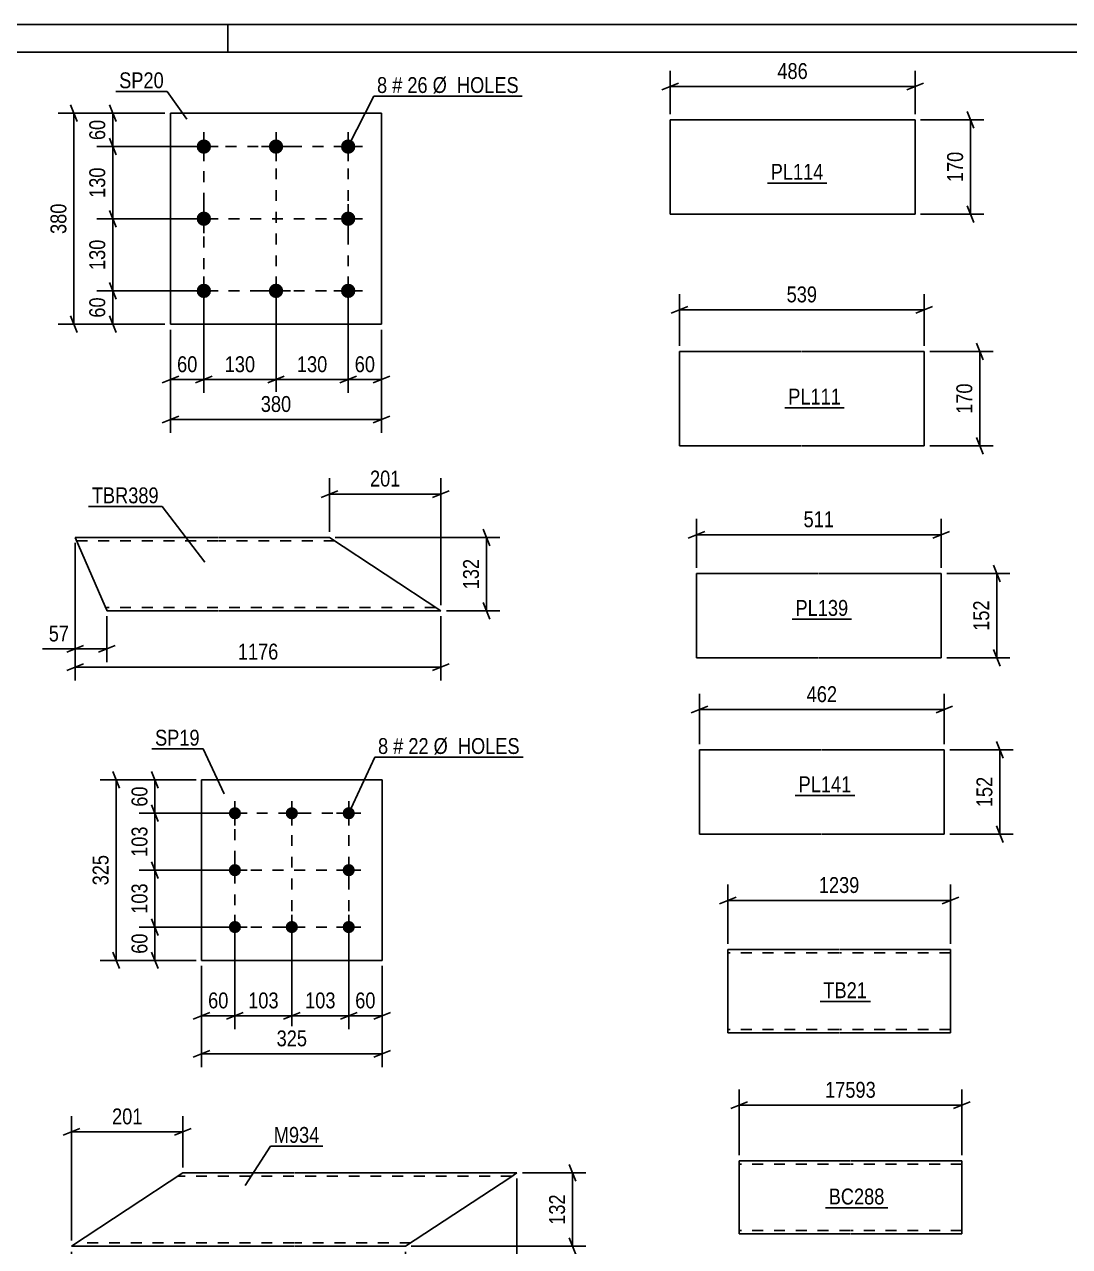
# Model space of a CAD drawing. Header units: millimetres. Extents: x 0 to 594, y 0 to 420.
# Drawn here: x 137.4 to 325.6, y 199.8 to 420 of the extents above; entities that cross this region are included whole.
import ezdxf

# ---------------------------------------------------------------- set-up
doc = ezdxf.new("R2010")
doc.units = ezdxf.units.MM
doc.linetypes.add('DXK_LINE_DOT2', pattern=[3.9198, 1.9599, -1.9599])
doc.styles.add('Arial Narrow', font='ARIALN.TTF', dxfattribs={"height": 0.2})

# ---------------------------------------------------------------- blocks, each defined once
blk = doc.blocks.new('Unknown-570386779-1132')
at = {"color": 5, "linetype": 'Continuous'}
for p, q in [((594, 420), (0, 420)), ((174, 415), (174, 420)), ((589, 415), (5, 415))]:
    blk.add_line(p, q, dxfattribs=at)
blk = doc.blocks.new('Part-570386779-8320 - 8304')
at = {"color": 2, "linetype": 'Continuous'}
for p, q in [((145.86, 199.84), (165.93, 213.04)), ((185.93, 213.04), (165.93, 213.04)), ((226.1, 213.04), (186.03, 213.04)), ((224.97, 212.3), (206.03, 199.84)), ((226.1, 213.04), (224.97, 212.3)), ((185.93, 199.84), (145.86, 199.84)), ((206.03, 199.84), (186.03, 199.84))]:
    blk.add_line(p, q, dxfattribs=at)
at = {"color": 7, "linetype": 'DXK_LINE_DOT2'}
for p, q in [((185.93, 212.44), (165.02, 212.44)), ((225.18, 212.44), (186.03, 212.44)), ((146.77, 200.44), (146.84, 200.48)), ((185.93, 200.44), (146.77, 200.44)), ((206.94, 200.44), (186.03, 200.44))]:
    blk.add_line(p, q, dxfattribs=at)
blk = doc.blocks.new('Part-570386779-8477 - 8461')
at = {"color": 2, "linetype": 'Continuous'}
for p, q in [((284.08, 253.3), (264.08, 253.3)), ((264.08, 253.3), (264.08, 238.4)), ((304.18, 253.3), (284.18, 253.3)), ((304.18, 239.5), (304.18, 253.3)), ((264.08, 238.4), (264.08, 238.3)), ((264.08, 238.3), (284.08, 238.3)), ((284.18, 238.3), (304.18, 238.3)), ((304.18, 238.3), (304.18, 239.5))]:
    blk.add_line(p, q, dxfattribs=at)
at = {"color": 7, "linetype": 'DXK_LINE_DOT2'}
for p, q in [((284.08, 252.7), (264.08, 252.7)), ((304.18, 252.7), (284.18, 252.7)), ((304.18, 252.7), (304.18, 252.66)), ((304.18, 252.66), (304.18, 252.7)), ((304.18, 252.56), (304.18, 252.66)), ((304.18, 252.66), (304.18, 252.56)), ((264.08, 238.9), (264.08, 238.95)), ((284.08, 238.9), (264.08, 238.9)), ((304.18, 238.9), (284.18, 238.9)), ((304.18, 238.95), (304.18, 239.27)), ((304.18, 238.9), (304.18, 238.95))]:
    blk.add_line(p, q, dxfattribs=at)
blk = doc.blocks.new('Part-570386779-8512 - 8494')
at = {"color": 2, "linetype": 'Continuous'}
for p, q in [((266.14, 214.04), (266.14, 215.24)), ((266.14, 215.24), (286.14, 215.24)), ((266.14, 202.78), (266.14, 214.04)), ((286.24, 215.24), (306.24, 215.24)), ((306.24, 215.24), (306.24, 215.15)), ((306.24, 215.15), (306.24, 214.04)), ((306.24, 214.04), (306.24, 202.04)), ((266.14, 202.13), (266.14, 202.78)), ((266.14, 202.04), (266.14, 202.13)), ((286.14, 202.04), (266.14, 202.04)), ((306.24, 202.04), (286.24, 202.04))]:
    blk.add_line(p, q, dxfattribs=at)
at = {"color": 7, "linetype": 'DXK_LINE_DOT2'}
for p, q in [((286.14, 214.64), (266.14, 214.64)), ((306.24, 214.64), (286.24, 214.64)), ((306.24, 214.89), (306.24, 214.04)), ((266.14, 202.78), (266.14, 202.39)), ((266.14, 202.64), (266.14, 202.68)), ((286.14, 202.64), (266.14, 202.64)), ((306.24, 202.64), (286.24, 202.64)), ((306.24, 202.68), (306.24, 202.78)), ((306.24, 202.64), (306.24, 202.68)), ((306.24, 202.64), (306.24, 202.68)), ((266.14, 202.04), (266.14, 202.04))]:
    blk.add_line(p, q, dxfattribs=at)
blk = doc.blocks.new('Bolt-570386779-8563 - 8529')
at = {"linetype": 'Continuous'}
for points in [[(175.29, 278.95, -1), (175.29, 276.75, -1)], [(185.54, 278.95, -1), (185.54, 276.75, -1)], [(195.79, 278.95, -1), (195.79, 276.75, -1)], [(175.29, 268.7, -1), (175.29, 266.5, -1)], [(195.79, 268.7, -1), (195.79, 266.5, -1)], [(175.29, 258.45, -1), (175.29, 256.25, -1)], [(185.54, 258.45, -1), (185.54, 256.25, -1)], [(195.79, 258.45, -1), (195.79, 256.25, -1)]]:
    blk.add_hatch(color=1, dxfattribs=at).paths.add_polyline_path(points)
at = {"color": 1, "linetype": 'Continuous'}
for p, q in [((175.29, 280.05), (175.29, 275.65)), ((185.54, 280.05), (185.54, 275.65)), ((195.79, 280.05), (195.79, 275.65)), ((173.09, 277.85), (177.49, 277.85)), ((183.34, 277.85), (187.74, 277.85)), ((193.59, 277.85), (197.99, 277.85)), ((175.29, 269.8), (175.29, 265.4)), ((195.79, 269.8), (195.79, 265.4)), ((173.09, 267.6), (177.49, 267.6)), ((193.59, 267.6), (197.99, 267.6)), ((175.29, 259.55), (175.29, 255.15)), ((185.54, 259.55), (185.54, 255.15)), ((195.79, 259.55), (195.79, 255.15)), ((173.09, 257.35), (177.49, 257.35)), ((183.34, 257.35), (187.74, 257.35)), ((193.59, 257.35), (197.99, 257.35))]:
    blk.add_line(p, q, dxfattribs=at)
blk = doc.blocks.new('Part-570386779-8578 - 8529')
at = {"color": 2, "linetype": 'Continuous'}
for p, q in [((169.29, 283.85), (169.29, 251.35)), ((169.29, 283.85), (201.79, 283.85)), ((201.79, 283.85), (201.79, 251.35)), ((169.29, 251.35), (201.79, 251.35))]:
    blk.add_line(p, q, dxfattribs=at)
blk = doc.blocks.new('Part-570386779-8774 - 8725')
at = {"color": 2, "linetype": 'Continuous'}
for p, q in [((163.69, 403.99), (163.69, 365.99)), ((163.69, 403.99), (201.69, 403.99)), ((201.69, 403.99), (201.69, 365.99)), ((163.69, 365.99), (201.69, 365.99))]:
    blk.add_line(p, q, dxfattribs=at)
blk = doc.blocks.new('Bolt-570386779-8759 - 8725')
at = {"linetype": 'Continuous'}
for points in [[(169.69, 399.29, -1), (169.69, 396.69, -1)], [(182.69, 399.29, -1), (182.69, 396.69, -1)], [(195.69, 399.29, -1), (195.69, 396.69, -1)], [(169.69, 386.29, -1), (169.69, 383.69, -1)], [(195.69, 386.29, -1), (195.69, 383.69, -1)], [(169.69, 373.29, -1), (169.69, 370.69, -1)], [(182.69, 373.29, -1), (182.69, 370.69, -1)], [(195.69, 373.29, -1), (195.69, 370.69, -1)]]:
    blk.add_hatch(color=1, dxfattribs=at).paths.add_polyline_path(points)
at = {"color": 1, "linetype": 'Continuous'}
for p, q in [((169.69, 400.59), (169.69, 395.39)), ((182.69, 400.59), (182.69, 395.39)), ((195.69, 400.59), (195.69, 395.39)), ((167.09, 397.99), (172.29, 397.99)), ((180.09, 397.99), (185.29, 397.99)), ((193.09, 397.99), (198.29, 397.99)), ((169.69, 387.59), (169.69, 382.39)), ((195.69, 387.59), (195.69, 382.39)), ((167.09, 384.99), (172.29, 384.99)), ((193.09, 384.99), (198.29, 384.99)), ((169.69, 374.59), (169.69, 369.39)), ((182.69, 374.59), (182.69, 369.39)), ((195.69, 374.59), (195.69, 369.39)), ((167.09, 371.99), (172.29, 371.99)), ((180.09, 371.99), (185.29, 371.99)), ((193.09, 371.99), (198.29, 371.99))]:
    blk.add_line(p, q, dxfattribs=at)
blk = doc.blocks.new('Part-570386779-8867 - 8851')
at = {"color": 2, "linetype": 'Continuous'}
for p, q in [((172.23, 327.56), (146.53, 327.56)), ((151.91, 315.1), (146.53, 327.56)), ((192.33, 327.56), (172.33, 327.56)), ((192.33, 327.56), (212.39, 314.36)), ((152.19, 314.45), (151.91, 315.1)), ((152.19, 314.45), (152.23, 314.36)), ((152.23, 314.36), (172.23, 314.36)), ((172.33, 314.36), (212.39, 314.36))]:
    blk.add_line(p, q, dxfattribs=at)
at = {"color": 7, "linetype": 'DXK_LINE_DOT2'}
for p, q in [((172.23, 326.96), (146.79, 326.96)), ((193.24, 326.96), (172.33, 326.96)), ((151.91, 315.1), (152.08, 314.71)), ((151.97, 314.96), (151.95, 315)), ((172.23, 314.96), (151.97, 314.96)), ((211.48, 314.96), (172.33, 314.96)), ((211.21, 315.13), (211.27, 315.1)), ((211.41, 315), (211.48, 314.96))]:
    blk.add_line(p, q, dxfattribs=at)
blk = doc.blocks.new('Part-570386779-8976 - 8960')
at = {"color": 2, "linetype": 'Continuous'}
for p, q in [((253.71, 402.82), (253.71, 385.82)), ((253.71, 402.82), (275.71, 402.82)), ((275.81, 402.82), (297.81, 402.82)), ((297.81, 402.82), (297.81, 385.82)), ((253.71, 385.82), (275.71, 385.82)), ((275.81, 385.82), (297.81, 385.82))]:
    blk.add_line(p, q, dxfattribs=at)
blk = doc.blocks.new('Part-570386779-9107 - 9091')
at = {"color": 2, "linetype": 'Continuous'}
for p, q in [((255.37, 344.07), (255.37, 361.07)), ((255.37, 361.07), (277.37, 361.07)), ((277.47, 361.07), (299.47, 361.07)), ((299.47, 361.07), (299.47, 344.07)), ((277.37, 344.07), (255.37, 344.07)), ((299.47, 344.07), (277.47, 344.07))]:
    blk.add_line(p, q, dxfattribs=at)
blk = doc.blocks.new('Part-570386779-9399 - 9383')
at = {"color": 2, "linetype": 'Continuous'}
for p, q in [((258.42, 305.88), (258.42, 321.08)), ((258.42, 321.08), (280.42, 321.08)), ((280.52, 321.08), (302.52, 321.08)), ((302.52, 321.08), (302.52, 305.88)), ((280.42, 305.88), (258.42, 305.88)), ((302.52, 305.88), (280.52, 305.88))]:
    blk.add_line(p, q, dxfattribs=at)
blk = doc.blocks.new('Part-570386779-9443 - 9427')
at = {"color": 2, "linetype": 'Continuous'}
for p, q in [((258.99, 274.09), (258.99, 289.29)), ((258.99, 289.29), (280.99, 289.29)), ((281.09, 289.29), (303.09, 289.29)), ((303.09, 289.29), (303.09, 274.09)), ((280.99, 274.09), (258.99, 274.09)), ((303.09, 274.09), (281.09, 274.09))]:
    blk.add_line(p, q, dxfattribs=at)
blk = doc.blocks.new('Rectangle-570386779-19311 - 8529')
at = {"color": 1, "linetype": 'DXK_LINE_DOT2'}
blk.add_lwpolyline([(175.29, 277.85), (195.79, 277.85), (195.79, 257.35), (175.29, 257.35), (175.29, 277.85)], close=True, dxfattribs=at)
blk = doc.blocks.new('Rectangle-570386779-19225 - 8725')
at = {"color": 1, "linetype": 'DXK_LINE_DOT2'}
blk.add_lwpolyline([(169.69, 397.99), (195.69, 397.99), (195.69, 371.99), (169.69, 371.99), (169.69, 397.99)], close=True, dxfattribs=at)
blk = doc.blocks.new('Line-570386779-19321 - 8529')
at = {"color": 1, "linetype": 'DXK_LINE_DOT2'}
blk.add_line((185.54, 277.85), (185.54, 257.35), dxfattribs=at)
blk = doc.blocks.new('Line-570386779-19235 - 8725')
at = {"color": 1, "linetype": 'DXK_LINE_DOT2'}
blk.add_line((182.69, 397.99), (182.69, 371.99), dxfattribs=at)
blk = doc.blocks.new('Line-570386779-19328 - 8529')
at = {"color": 1, "linetype": 'DXK_LINE_DOT2'}
blk.add_line((195.79, 267.6), (175.29, 267.6), dxfattribs=at)
blk = doc.blocks.new('Line-570386779-19242 - 8725')
at = {"color": 1, "linetype": 'DXK_LINE_DOT2'}
blk.add_line((195.69, 384.99), (169.69, 384.99), dxfattribs=at)
blk = doc.blocks.new('StraightDimension-570386779-8323 - 8304')
at = {"color": 7, "linetype": 'Continuous'}
for p, q in [((226.1, 212.04), (226.1, 187.44)), ((206.03, 198.84), (206.03, 187.44)), ((207.53, 190.44), (204.53, 189.24)), ((206.03, 189.84), (226.1, 189.84)), ((224.6, 189.24), (227.6, 190.44))]:
    blk.add_line(p, q, dxfattribs=at)
at = {"color": 0}
blk.add_wipeout([(219.4, 190.59), (219.4, 194.79), (212.72, 194.79), (212.72, 190.59)], dxfattribs=at)
at = {"color": 3, "style": 'Arial Narrow'}
blk.add_text('201', height=2.863, dxfattribs=at).set_placement((213.32, 191.19))
blk = doc.blocks.new('StraightDimension-570386779-8341 - 8304')
at = {"color": 7, "linetype": 'Continuous'}
for p, q in [((145.86, 200.84), (145.86, 223.3)), ((165.93, 214.04), (165.93, 223.3)), ((147.36, 221.05), (144.36, 219.85)), ((145.86, 220.45), (165.93, 220.45)), ((164.43, 219.85), (167.43, 221.05))]:
    blk.add_line(p, q, dxfattribs=at)
at = {"color": 0}
blk.add_wipeout([(159.24, 221.2), (159.24, 225.4), (152.55, 225.4), (152.55, 221.2)], dxfattribs=at)
at = {"color": 3, "style": 'Arial Narrow'}
blk.add_text('201', height=2.863, dxfattribs=at).set_placement((153.15, 221.8))
blk = doc.blocks.new('StraightDimension-570386779-8447 - 8304')
at = {"color": 7, "linetype": 'Continuous'}
for p, q in [((226.1, 212.04), (226.1, 184.44)), ((145.86, 198.84), (145.86, 184.44)), ((147.36, 187.44), (144.36, 186.24)), ((224.6, 186.24), (227.6, 187.44)), ((145.86, 186.84), (226.1, 186.84))]:
    blk.add_line(p, q, dxfattribs=at)
at = {"color": 0}
blk.add_wipeout([(190.23, 187.59), (190.23, 191.79), (181.72, 191.79), (181.72, 187.59)], dxfattribs=at)
at = {"color": 3, "style": 'Arial Narrow'}
blk.add_text('2455', height=2.863, dxfattribs=at).set_placement((182.32, 188.19))
blk = doc.blocks.new('StraightDimension-570386779-8359 - 8304')
at = {"color": 7, "linetype": 'Continuous'}
for p, q in [((236.7, 211.54), (235.5, 214.54)), ((227.1, 213.04), (238.5, 213.04)), ((236.1, 199.84), (236.1, 213.04)), ((235.5, 201.34), (236.7, 198.34)), ((207.03, 199.84), (238.5, 199.84))]:
    blk.add_line(p, q, dxfattribs=at)
at = {"color": 0}
blk.add_wipeout([(235.35, 209.78), (231.15, 209.78), (231.15, 203.1), (235.35, 203.1)], dxfattribs=at)
at = {"color": 3, "style": 'Arial Narrow'}
blk.add_text('132', height=2.863, rotation=90.0002, dxfattribs=at).set_placement((234.75, 203.7))
blk = doc.blocks.new('StraightDimension-570386779-8480 - 8461')
at = {"color": 7, "linetype": 'Continuous'}
for p, q in [((264.08, 254.3), (264.08, 264.99)), ((304.18, 254.3), (304.18, 264.99)), ((265.58, 262.74), (262.58, 261.54)), ((264.08, 262.14), (304.18, 262.14)), ((302.68, 261.54), (305.68, 262.74))]:
    blk.add_line(p, q, dxfattribs=at)
at = {"color": 0}
blk.add_wipeout([(288.39, 262.89), (288.39, 267.09), (279.88, 267.09), (279.88, 262.89)], dxfattribs=at)
at = {"color": 3, "style": 'Arial Narrow'}
blk.add_text('1239', height=2.863, dxfattribs=at).set_placement((280.48, 263.49))
blk = doc.blocks.new('StraightDimension-570386779-8515 - 8494')
at = {"color": 7, "linetype": 'Continuous'}
for p, q in [((266.14, 216.24), (266.14, 228.09)), ((306.24, 216.24), (306.24, 228.09)), ((267.64, 225.84), (264.64, 224.64)), ((266.14, 225.24), (306.24, 225.24)), ((304.74, 224.64), (307.74, 225.84))]:
    blk.add_line(p, q, dxfattribs=at)
at = {"color": 0}
blk.add_wipeout([(291.36, 225.99), (291.36, 230.19), (281.01, 230.19), (281.01, 225.99)], dxfattribs=at)
at = {"color": 3, "style": 'Arial Narrow'}
blk.add_text('17593', height=2.863, dxfattribs=at).set_placement((281.61, 226.59))
blk = doc.blocks.new('StraightDimension-570386779-8594 - 8529')
at = {"color": 7, "linetype": 'Continuous'}
for p, q in [((160.27, 285.35), (161.47, 282.35)), ((168.29, 283.85), (158.02, 283.85)), ((160.87, 277.85), (160.87, 283.85)), ((174.29, 277.85), (158.02, 277.85)), ((161.47, 276.35), (160.27, 279.35))]:
    blk.add_line(p, q, dxfattribs=at)
at = {"color": 0}
blk.add_wipeout([(160.12, 283.28), (155.92, 283.28), (155.92, 278.43), (160.12, 278.43)], dxfattribs=at)
at = {"color": 3, "style": 'Arial Narrow'}
blk.add_text('60', height=2.863, rotation=90.0002, dxfattribs=at).set_placement((159.52, 279.03))
blk = doc.blocks.new('StraightDimension-570386779-8580 - 8529')
at = {"color": 7, "linetype": 'Continuous'}
for p, q in [((160.27, 258.85), (161.47, 255.85)), ((174.29, 257.35), (158.02, 257.35)), ((160.87, 251.35), (160.87, 257.35)), ((168.29, 251.35), (158.02, 251.35)), ((161.47, 249.85), (160.27, 252.85))]:
    blk.add_line(p, q, dxfattribs=at)
at = {"color": 0}
blk.add_wipeout([(160.12, 256.78), (155.92, 256.78), (155.92, 251.93), (160.12, 251.93)], dxfattribs=at)
at = {"color": 3, "style": 'Arial Narrow'}
blk.add_text('60', height=2.863, rotation=90.0002, dxfattribs=at).set_placement((159.52, 252.53))
blk = doc.blocks.new('StraightDimension-570386779-8590 - 8529')
at = {"color": 7, "linetype": 'Continuous'}
for p, q in [((160.27, 269.1), (161.47, 266.1)), ((174.29, 267.6), (158.02, 267.6)), ((160.87, 257.35), (160.87, 267.6)), ((161.47, 255.85), (160.27, 258.85)), ((174.29, 257.35), (158.02, 257.35))]:
    blk.add_line(p, q, dxfattribs=at)
at = {"color": 0}
blk.add_wipeout([(160.12, 265.82), (155.92, 265.82), (155.92, 259.14), (160.12, 259.14)], dxfattribs=at)
at = {"color": 3, "style": 'Arial Narrow'}
blk.add_text('103', height=2.863, rotation=90.0002, dxfattribs=at).set_placement((159.52, 259.74))
blk = doc.blocks.new('StraightDimension-570386779-8592 - 8529')
at = {"color": 7, "linetype": 'Continuous'}
for p, q in [((174.29, 277.85), (158.02, 277.85)), ((160.27, 279.35), (161.47, 276.35)), ((160.87, 267.6), (160.87, 277.85)), ((161.47, 266.1), (160.27, 269.1)), ((174.29, 267.6), (158.02, 267.6))]:
    blk.add_line(p, q, dxfattribs=at)
at = {"color": 0}
blk.add_wipeout([(160.12, 276.07), (155.92, 276.07), (155.92, 269.39), (160.12, 269.39)], dxfattribs=at)
at = {"color": 3, "style": 'Arial Narrow'}
blk.add_text('103', height=2.863, rotation=90.0002, dxfattribs=at).set_placement((159.52, 269.99))
blk = doc.blocks.new('StraightDimension-570386779-8605 - 8529')
at = {"color": 7, "linetype": 'Continuous'}
for p, q in [((154.47, 282.35), (153.27, 285.35)), ((168.29, 283.85), (151.02, 283.85)), ((153.87, 251.35), (153.87, 283.85)), ((168.29, 251.35), (151.02, 251.35)), ((153.27, 252.85), (154.47, 249.85))]:
    blk.add_line(p, q, dxfattribs=at)
at = {"color": 0}
blk.add_wipeout([(153.12, 270.95), (148.92, 270.95), (148.92, 264.26), (153.12, 264.26)], dxfattribs=at)
at = {"color": 3, "style": 'Arial Narrow'}
blk.add_text('325', height=2.863, rotation=90.0002, dxfattribs=at).set_placement((152.52, 264.86))
blk = doc.blocks.new('StraightDimension-570386779-8616 - 8529')
at = {"color": 7, "linetype": 'Continuous'}
for p, q in [((175.29, 256.35), (175.29, 238.95)), ((169.29, 250.35), (169.29, 238.95)), ((167.79, 240.75), (170.79, 241.95)), ((169.29, 241.35), (175.29, 241.35)), ((176.79, 241.95), (173.79, 240.75))]:
    blk.add_line(p, q, dxfattribs=at)
at = {"color": 0}
blk.add_wipeout([(174.72, 242.1), (174.72, 246.3), (169.86, 246.3), (169.86, 242.1)], dxfattribs=at)
at = {"color": 3, "style": 'Arial Narrow'}
blk.add_text('60', height=2.863, dxfattribs=at).set_placement((170.46, 242.7))
blk = doc.blocks.new('StraightDimension-570386779-8626 - 8529')
at = {"color": 7, "linetype": 'Continuous'}
for p, q in [((175.29, 256.35), (175.29, 238.95)), ((185.54, 256.35), (185.54, 238.95)), ((173.79, 240.75), (176.79, 241.95)), ((175.29, 241.35), (185.54, 241.35)), ((187.04, 241.95), (184.04, 240.75))]:
    blk.add_line(p, q, dxfattribs=at)
at = {"color": 0}
blk.add_wipeout([(183.76, 242.1), (183.76, 246.3), (177.08, 246.3), (177.08, 242.1)], dxfattribs=at)
at = {"color": 3, "style": 'Arial Narrow'}
blk.add_text('103', height=2.863, dxfattribs=at).set_placement((177.68, 242.7))
blk = doc.blocks.new('StraightDimension-570386779-8628 - 8529')
at = {"color": 7, "linetype": 'Continuous'}
for p, q in [((185.54, 256.35), (185.54, 238.95)), ((195.79, 256.35), (195.79, 238.95)), ((184.04, 240.75), (187.04, 241.95)), ((185.54, 241.35), (195.79, 241.35)), ((197.29, 241.95), (194.29, 240.75))]:
    blk.add_line(p, q, dxfattribs=at)
at = {"color": 0}
blk.add_wipeout([(194.01, 242.1), (194.01, 246.3), (187.33, 246.3), (187.33, 242.1)], dxfattribs=at)
at = {"color": 3, "style": 'Arial Narrow'}
blk.add_text('103', height=2.863, dxfattribs=at).set_placement((187.93, 242.7))
blk = doc.blocks.new('StraightDimension-570386779-8630 - 8529')
at = {"color": 7, "linetype": 'Continuous'}
for p, q in [((195.79, 256.35), (195.79, 238.95)), ((201.79, 250.35), (201.79, 238.95)), ((194.29, 240.75), (197.29, 241.95)), ((195.79, 241.35), (201.79, 241.35)), ((203.29, 241.95), (200.29, 240.75))]:
    blk.add_line(p, q, dxfattribs=at)
at = {"color": 0}
blk.add_wipeout([(201.22, 242.1), (201.22, 246.3), (196.36, 246.3), (196.36, 242.1)], dxfattribs=at)
at = {"color": 3, "style": 'Arial Narrow'}
blk.add_text('60', height=2.863, dxfattribs=at).set_placement((196.96, 242.7))
blk = doc.blocks.new('StraightDimension-570386779-8641 - 8529')
at = {"color": 7, "linetype": 'Continuous'}
for p, q in [((169.29, 250.35), (169.29, 232.11)), ((201.79, 250.35), (201.79, 232.11)), ((170.79, 235.11), (167.79, 233.91)), ((169.29, 234.51), (201.79, 234.51)), ((200.29, 233.91), (203.29, 235.11))]:
    blk.add_line(p, q, dxfattribs=at)
at = {"color": 0}
blk.add_wipeout([(188.88, 235.26), (188.88, 239.46), (182.2, 239.46), (182.2, 235.26)], dxfattribs=at)
at = {"color": 3, "style": 'Arial Narrow'}
blk.add_text('325', height=2.863, dxfattribs=at).set_placement((182.8, 235.86))
blk = doc.blocks.new('StraightDimension-570386779-8790 - 8725')
at = {"color": 7, "linetype": 'Continuous'}
for p, q in [((152.67, 405.49), (153.87, 402.49)), ((162.69, 403.99), (150.42, 403.99)), ((153.27, 397.99), (153.27, 403.99)), ((153.87, 396.49), (152.67, 399.49)), ((168.69, 397.99), (150.42, 397.99))]:
    blk.add_line(p, q, dxfattribs=at)
at = {"color": 0}
blk.add_wipeout([(152.52, 403.41), (148.32, 403.41), (148.32, 398.56), (152.52, 398.56)], dxfattribs=at)
at = {"color": 3, "style": 'Arial Narrow'}
blk.add_text('60', height=2.863, rotation=90.0002, dxfattribs=at).set_placement((151.92, 399.16))
blk = doc.blocks.new('StraightDimension-570386779-8776 - 8725')
at = {"color": 7, "linetype": 'Continuous'}
for p, q in [((152.67, 373.49), (153.87, 370.49)), ((168.69, 371.99), (150.42, 371.99)), ((153.27, 365.99), (153.27, 371.99)), ((162.69, 365.99), (150.42, 365.99)), ((153.87, 364.49), (152.67, 367.49))]:
    blk.add_line(p, q, dxfattribs=at)
at = {"color": 0}
blk.add_wipeout([(152.52, 371.41), (148.32, 371.41), (148.32, 366.56), (152.52, 366.56)], dxfattribs=at)
at = {"color": 3, "style": 'Arial Narrow'}
blk.add_text('60', height=2.863, rotation=90.0002, dxfattribs=at).set_placement((151.92, 367.16))
blk = doc.blocks.new('StraightDimension-570386779-8786 - 8725')
at = {"color": 7, "linetype": 'Continuous'}
for p, q in [((153.87, 383.49), (152.67, 386.49)), ((168.69, 384.99), (150.42, 384.99)), ((153.27, 371.99), (153.27, 384.99)), ((152.67, 373.49), (153.87, 370.49)), ((168.69, 371.99), (150.42, 371.99))]:
    blk.add_line(p, q, dxfattribs=at)
at = {"color": 0}
blk.add_wipeout([(152.52, 381.83), (148.32, 381.83), (148.32, 375.14), (152.52, 375.14)], dxfattribs=at)
at = {"color": 3, "style": 'Arial Narrow'}
blk.add_text('130', height=2.863, rotation=90.0002, dxfattribs=at).set_placement((151.92, 375.74))
blk = doc.blocks.new('StraightDimension-570386779-8788 - 8725')
at = {"color": 7, "linetype": 'Continuous'}
for p, q in [((153.87, 396.49), (152.67, 399.49)), ((168.69, 397.99), (150.42, 397.99)), ((153.27, 384.99), (153.27, 397.99)), ((152.67, 386.49), (153.87, 383.49)), ((168.69, 384.99), (150.42, 384.99))]:
    blk.add_line(p, q, dxfattribs=at)
at = {"color": 0}
blk.add_wipeout([(152.52, 394.83), (148.32, 394.83), (148.32, 388.14), (152.52, 388.14)], dxfattribs=at)
at = {"color": 3, "style": 'Arial Narrow'}
blk.add_text('130', height=2.863, rotation=90.0002, dxfattribs=at).set_placement((151.92, 388.74))
blk = doc.blocks.new('StraightDimension-570386779-8801 - 8725')
at = {"color": 7, "linetype": 'Continuous'}
for p, q in [((146.87, 402.49), (145.67, 405.49)), ((162.69, 403.99), (143.42, 403.99)), ((146.27, 365.99), (146.27, 403.99)), ((162.69, 365.99), (143.42, 365.99)), ((145.67, 367.49), (146.87, 364.49))]:
    blk.add_line(p, q, dxfattribs=at)
at = {"color": 0}
blk.add_wipeout([(145.52, 388.33), (141.32, 388.33), (141.32, 381.64), (145.52, 381.64)], dxfattribs=at)
at = {"color": 3, "style": 'Arial Narrow'}
blk.add_text('380', height=2.863, rotation=90.0002, dxfattribs=at).set_placement((144.92, 382.24))
blk = doc.blocks.new('StraightDimension-570386779-8812 - 8725')
at = {"color": 7, "linetype": 'Continuous'}
for p, q in [((169.69, 370.99), (169.69, 353.59)), ((163.69, 364.99), (163.69, 353.59)), ((162.19, 355.39), (165.19, 356.59)), ((163.69, 355.99), (169.69, 355.99)), ((171.19, 356.59), (168.19, 355.39))]:
    blk.add_line(p, q, dxfattribs=at)
at = {"color": 0}
blk.add_wipeout([(169.12, 356.74), (169.12, 360.94), (164.27, 360.94), (164.27, 356.74)], dxfattribs=at)
at = {"color": 3, "style": 'Arial Narrow'}
blk.add_text('60', height=2.863, dxfattribs=at).set_placement((164.87, 357.34))
blk = doc.blocks.new('StraightDimension-570386779-8822 - 8725')
at = {"color": 7, "linetype": 'Continuous'}
for p, q in [((169.69, 370.99), (169.69, 353.59)), ((182.69, 370.99), (182.69, 353.59)), ((171.19, 356.59), (168.19, 355.39)), ((169.69, 355.99), (182.69, 355.99)), ((181.19, 355.39), (184.19, 356.59))]:
    blk.add_line(p, q, dxfattribs=at)
at = {"color": 0}
blk.add_wipeout([(179.54, 356.74), (179.54, 360.94), (172.85, 360.94), (172.85, 356.74)], dxfattribs=at)
at = {"color": 3, "style": 'Arial Narrow'}
blk.add_text('130', height=2.863, dxfattribs=at).set_placement((173.45, 357.34))
blk = doc.blocks.new('StraightDimension-570386779-8824 - 8725')
at = {"color": 7, "linetype": 'Continuous'}
for p, q in [((182.69, 370.99), (182.69, 353.59)), ((195.69, 370.99), (195.69, 353.59)), ((184.19, 356.59), (181.19, 355.39)), ((182.69, 355.99), (195.69, 355.99)), ((194.19, 355.39), (197.19, 356.59))]:
    blk.add_line(p, q, dxfattribs=at)
at = {"color": 0}
blk.add_wipeout([(192.54, 356.74), (192.54, 360.94), (185.85, 360.94), (185.85, 356.74)], dxfattribs=at)
at = {"color": 3, "style": 'Arial Narrow'}
blk.add_text('130', height=2.863, dxfattribs=at).set_placement((186.45, 357.34))
blk = doc.blocks.new('StraightDimension-570386779-8826 - 8725')
at = {"color": 7, "linetype": 'Continuous'}
for p, q in [((195.69, 370.99), (195.69, 353.59)), ((201.69, 364.99), (201.69, 353.59)), ((194.19, 355.39), (197.19, 356.59)), ((195.69, 355.99), (201.69, 355.99)), ((203.19, 356.59), (200.19, 355.39))]:
    blk.add_line(p, q, dxfattribs=at)
at = {"color": 0}
blk.add_wipeout([(201.12, 356.74), (201.12, 360.94), (196.27, 360.94), (196.27, 356.74)], dxfattribs=at)
at = {"color": 3, "style": 'Arial Narrow'}
blk.add_text('60', height=2.863, dxfattribs=at).set_placement((196.87, 357.34))
blk = doc.blocks.new('StraightDimension-570386779-8837 - 8725')
at = {"color": 7, "linetype": 'Continuous'}
for p, q in [((163.69, 364.99), (163.69, 346.42)), ((201.69, 364.99), (201.69, 346.42)), ((165.19, 349.42), (162.19, 348.22)), ((163.69, 348.82), (201.69, 348.82)), ((200.19, 348.22), (203.19, 349.42))]:
    blk.add_line(p, q, dxfattribs=at)
at = {"color": 0}
blk.add_wipeout([(186.04, 349.57), (186.04, 353.77), (179.35, 353.77), (179.35, 349.57)], dxfattribs=at)
at = {"color": 3, "style": 'Arial Narrow'}
blk.add_text('380', height=2.863, dxfattribs=at).set_placement((179.95, 350.17))
blk = doc.blocks.new('StraightDimension-570386779-8884 - 8851')
at = {"color": 7, "linetype": 'Continuous'}
for p, q in [((192.33, 328.56), (192.33, 338.23)), ((212.39, 315.36), (212.39, 338.23)), ((193.83, 335.98), (190.83, 334.78)), ((192.33, 335.38), (212.39, 335.38)), ((210.89, 334.78), (213.89, 335.98))]:
    blk.add_line(p, q, dxfattribs=at)
at = {"color": 0}
blk.add_wipeout([(205.7, 336.13), (205.7, 340.33), (199.02, 340.33), (199.02, 336.13)], dxfattribs=at)
at = {"color": 3, "style": 'Arial Narrow'}
blk.add_text('201', height=2.863, dxfattribs=at).set_placement((199.62, 336.73))
blk = doc.blocks.new('StraightDimension-570386779-8870 - 8851')
at = {"color": 7, "linetype": 'Continuous'}
for p, q in [((146.53, 326.56), (146.53, 305.07)), ((152.23, 313.36), (152.23, 305.07)), ((145.03, 306.87), (148.03, 308.07)), ((146.53, 307.47), (152.23, 307.47)), ((153.73, 308.07), (150.73, 306.87))]:
    blk.add_line(p, q, dxfattribs=at)
at = {"color": 0}
blk.add_wipeout([(146.01, 308.22), (146.01, 312.42), (141.15, 312.42), (141.15, 308.22)], dxfattribs=at)
at = {"color": 7, "linetype": 'Continuous'}
blk.add_line((146.53, 307.47), (140.63, 307.47), dxfattribs=at)
blk.add_line((146.53, 307.47), (140.63, 307.47), dxfattribs=at)
at = {"color": 3, "style": 'Arial Narrow'}
blk.add_text('57', height=2.863, dxfattribs=at).set_placement((141.75, 308.82))
blk = doc.blocks.new('StraightDimension-570386779-8946 - 8851')
at = {"color": 7, "linetype": 'Continuous'}
for p, q in [((146.53, 326.56), (146.53, 301.8)), ((212.39, 313.36), (212.39, 301.8)), ((148.03, 304.8), (145.03, 303.6)), ((146.53, 304.2), (212.39, 304.2)), ((210.89, 303.6), (213.89, 304.8))]:
    blk.add_line(p, q, dxfattribs=at)
at = {"color": 0}
blk.add_wipeout([(183.72, 304.95), (183.72, 309.15), (175.21, 309.15), (175.21, 304.95)], dxfattribs=at)
at = {"color": 3, "style": 'Arial Narrow'}
blk.add_text('1176', height=2.863, dxfattribs=at).set_placement((175.81, 305.55))
blk = doc.blocks.new('StraightDimension-570386779-8922 - 8851')
at = {"color": 7, "linetype": 'Continuous'}
for p, q in [((221.2, 326.06), (220, 329.06)), ((193.33, 327.56), (223, 327.56)), ((220.6, 314.36), (220.6, 327.56)), ((220, 315.86), (221.2, 312.86)), ((213.39, 314.36), (223, 314.36))]:
    blk.add_line(p, q, dxfattribs=at)
at = {"color": 0}
blk.add_wipeout([(219.85, 324.3), (215.65, 324.3), (215.65, 317.61), (219.85, 317.61)], dxfattribs=at)
at = {"color": 3, "style": 'Arial Narrow'}
blk.add_text('132', height=2.863, rotation=90.0002, dxfattribs=at).set_placement((219.25, 318.21))
blk = doc.blocks.new('StraightDimension-570386779-8990 - 8960')
at = {"color": 7, "linetype": 'Continuous'}
for p, q in [((308.41, 401.32), (307.21, 404.32)), ((298.81, 402.82), (310.21, 402.82)), ((307.81, 385.82), (307.81, 402.82)), ((298.81, 385.82), (310.21, 385.82)), ((307.21, 387.32), (308.41, 384.32))]:
    blk.add_line(p, q, dxfattribs=at)
at = {"color": 0}
blk.add_wipeout([(307.06, 397.66), (302.86, 397.66), (302.86, 390.98), (307.06, 390.98)], dxfattribs=at)
at = {"color": 3, "style": 'Arial Narrow'}
blk.add_text('170', height=2.863, rotation=90.0002, dxfattribs=at).set_placement((306.46, 391.58))
blk = doc.blocks.new('StraightDimension-570386779-19582 - 8960')
at = {"color": 7, "linetype": 'Continuous'}
for p, q in [((253.71, 403.82), (253.71, 411.67)), ((297.81, 403.82), (297.81, 411.67)), ((255.21, 409.42), (252.21, 408.22)), ((253.71, 408.82), (297.81, 408.82)), ((296.31, 408.22), (299.31, 409.42))]:
    blk.add_line(p, q, dxfattribs=at)
at = {"color": 0}
blk.add_wipeout([(279.1, 409.57), (279.1, 413.77), (272.41, 413.77), (272.41, 409.57)], dxfattribs=at)
at = {"color": 3, "style": 'Arial Narrow'}
blk.add_text('486', height=2.863, dxfattribs=at).set_placement((273.01, 410.17))
blk = doc.blocks.new('StraightDimension-570386779-9110 - 9091')
at = {"color": 7, "linetype": 'Continuous'}
for p, q in [((310.07, 359.57), (308.87, 362.57)), ((300.47, 361.07), (311.87, 361.07)), ((309.47, 344.07), (309.47, 361.07)), ((300.47, 344.07), (311.87, 344.07)), ((308.87, 345.57), (310.07, 342.57))]:
    blk.add_line(p, q, dxfattribs=at)
at = {"color": 0}
blk.add_wipeout([(308.72, 355.91), (304.52, 355.91), (304.52, 349.23), (308.72, 349.23)], dxfattribs=at)
at = {"color": 3, "style": 'Arial Narrow'}
blk.add_text('170', height=2.863, rotation=90.0002, dxfattribs=at).set_placement((308.12, 349.83))
blk = doc.blocks.new('StraightDimension-570386779-19571 - 9091')
at = {"color": 7, "linetype": 'Continuous'}
for p, q in [((255.37, 362.07), (255.37, 371.42)), ((299.47, 362.07), (299.47, 371.42)), ((256.87, 369.17), (253.87, 367.97)), ((255.37, 368.57), (299.47, 368.57)), ((297.97, 367.97), (300.97, 369.17))]:
    blk.add_line(p, q, dxfattribs=at)
at = {"color": 0}
blk.add_wipeout([(280.76, 369.32), (280.76, 373.52), (274.08, 373.52), (274.08, 369.32)], dxfattribs=at)
at = {"color": 3, "style": 'Arial Narrow'}
blk.add_text('539', height=2.863, dxfattribs=at).set_placement((274.68, 369.92))
blk = doc.blocks.new('StraightDimension-570386779-9402 - 9383')
at = {"color": 7, "linetype": 'Continuous'}
for p, q in [((258.42, 322.08), (258.42, 330.9)), ((302.52, 322.08), (302.52, 330.9)), ((259.92, 328.65), (256.92, 327.45)), ((301.02, 327.45), (304.02, 328.65)), ((258.42, 328.05), (302.52, 328.05))]:
    blk.add_line(p, q, dxfattribs=at)
at = {"color": 0}
blk.add_wipeout([(283.81, 328.8), (283.81, 333), (277.13, 333), (277.13, 328.8)], dxfattribs=at)
at = {"color": 3, "style": 'Arial Narrow'}
blk.add_text('511', height=2.863, dxfattribs=at).set_placement((277.73, 329.4))
blk = doc.blocks.new('StraightDimension-570386779-9413 - 9383')
at = {"color": 7, "linetype": 'Continuous'}
for p, q in [((313.12, 319.58), (311.92, 322.58)), ((303.52, 321.08), (314.92, 321.08)), ((312.52, 305.88), (312.52, 321.08)), ((311.92, 307.38), (313.12, 304.38)), ((303.52, 305.88), (314.92, 305.88))]:
    blk.add_line(p, q, dxfattribs=at)
at = {"color": 0}
blk.add_wipeout([(311.77, 316.82), (307.57, 316.82), (307.57, 310.13), (311.77, 310.13)], dxfattribs=at)
at = {"color": 3, "style": 'Arial Narrow'}
blk.add_text('152', height=2.863, rotation=90.0002, dxfattribs=at).set_placement((311.17, 310.73))
blk = doc.blocks.new('StraightDimension-570386779-9446 - 9427')
at = {"color": 7, "linetype": 'Continuous'}
for p, q in [((258.99, 290.29), (258.99, 299.38)), ((303.09, 290.29), (303.09, 299.38)), ((260.49, 297.13), (257.49, 295.93)), ((258.99, 296.53), (303.09, 296.53)), ((301.59, 295.93), (304.59, 297.13))]:
    blk.add_line(p, q, dxfattribs=at)
at = {"color": 0}
blk.add_wipeout([(284.38, 297.28), (284.38, 301.48), (277.69, 301.48), (277.69, 297.28)], dxfattribs=at)
at = {"color": 3, "style": 'Arial Narrow'}
blk.add_text('462', height=2.863, dxfattribs=at).set_placement((278.29, 297.88))
blk = doc.blocks.new('StraightDimension-570386779-9457 - 9427')
at = {"color": 7, "linetype": 'Continuous'}
for p, q in [((313.69, 287.79), (312.49, 290.79)), ((304.09, 289.29), (315.49, 289.29)), ((313.09, 274.09), (313.09, 289.29)), ((312.49, 275.59), (313.69, 272.59)), ((304.09, 274.09), (315.49, 274.09))]:
    blk.add_line(p, q, dxfattribs=at)
at = {"color": 0}
blk.add_wipeout([(312.34, 285.03), (308.14, 285.03), (308.14, 278.35), (312.34, 278.35)], dxfattribs=at)
at = {"color": 3, "style": 'Arial Narrow'}
blk.add_text('152', height=2.863, rotation=90.0002, dxfattribs=at).set_placement((311.74, 278.95))
blk = doc.blocks.new('Mark-570386779-8316 - 8304')
at = {"color": 0}
blk.add_wipeout([(190.52, 218.46), (190.52, 221.46), (182.29, 221.46), (182.29, 218.46)], dxfattribs=at)
blk.add_wipeout([(190.52, 218.46), (190.52, 221.46), (182.29, 221.46), (182.29, 218.46)], dxfattribs=at)
at = {"color": 30, "linetype": 'Continuous'}
for p, q in [((177.16, 210.75), (181.69, 217.86)), ((181.69, 217.86), (191.12, 217.86))]:
    blk.add_line(p, q, dxfattribs=at)
at = {"color": 3, "style": 'Arial Narrow'}
blk.add_text('M934', height=2.863, dxfattribs=at).set_placement((182.29, 218.46))
blk = doc.blocks.new('Mark-570386779-8473 - 8461')
at = {"color": 0}
blk.add_wipeout([(289.16, 244.53), (289.16, 247.53), (281.3, 247.53), (281.3, 244.53)], dxfattribs=at)
blk.add_wipeout([(289.16, 244.53), (289.16, 247.53), (281.3, 247.53), (281.3, 244.53)], dxfattribs=at)
at = {"color": 30, "linetype": 'Continuous'}
blk.add_line((280.7, 243.93), (289.76, 243.93), dxfattribs=at)
at = {"color": 3, "style": 'Arial Narrow'}
blk.add_text('TB21', height=2.863, dxfattribs=at).set_placement((281.3, 244.53))
blk = doc.blocks.new('Mark-570386779-8508 - 8494')
at = {"color": 0}
blk.add_wipeout([(292.3, 207.36), (292.3, 210.36), (282.26, 210.36), (282.26, 207.36)], dxfattribs=at)
blk.add_wipeout([(292.3, 207.36), (292.3, 210.36), (282.26, 210.36), (282.26, 207.36)], dxfattribs=at)
at = {"color": 30, "linetype": 'Continuous'}
blk.add_line((281.66, 206.76), (292.9, 206.76), dxfattribs=at)
at = {"color": 3, "style": 'Arial Narrow'}
blk.add_text('BC288', height=2.863, dxfattribs=at).set_placement((282.26, 207.36))
blk = doc.blocks.new('Mark-570386779-8559 - 8529')
at = {"color": 0}
blk.add_wipeout([(202.9, 288.54), (202.9, 291.54), (201.07, 291.54), (201.07, 288.54)], dxfattribs=at)
blk.add_wipeout([(202.9, 288.54), (202.9, 291.54), (201.07, 291.54), (201.07, 288.54)], dxfattribs=at)
at = {"color": 7, "linetype": 'Continuous'}
blk.add_line((195.79, 277.85), (200.47, 287.94), dxfattribs=at)
at = {"color": 0}
blk.add_wipeout([(205.63, 288.54), (205.63, 291.54), (203.8, 291.54), (203.8, 288.54)], dxfattribs=at)
blk.add_wipeout([(205.63, 288.54), (205.63, 291.54), (203.8, 291.54), (203.8, 288.54)], dxfattribs=at)
at = {"color": 3, "style": 'Arial Narrow'}
blk.add_text('8', height=2.86, dxfattribs=at).set_placement((201.07, 288.54))
at = {"color": 0}
blk.add_wipeout([(210.18, 288.54), (210.18, 291.54), (206.53, 291.54), (206.53, 288.54)], dxfattribs=at)
blk.add_wipeout([(210.18, 288.54), (210.18, 291.54), (206.53, 291.54), (206.53, 288.54)], dxfattribs=at)
at = {"color": 3, "style": 'Arial Narrow'}
blk.add_text('#', height=2.86, dxfattribs=at).set_placement((203.8, 288.54))
at = {"color": 0}
blk.add_wipeout([(226.61, 288.54), (226.61, 291.54), (211.08, 291.54), (211.08, 288.54)], dxfattribs=at)
blk.add_wipeout([(226.61, 288.54), (226.61, 291.54), (211.08, 291.54), (211.08, 288.54)], dxfattribs=at)
at = {"color": 7, "linetype": 'Continuous'}
blk.add_line((200.47, 287.94), (227.21, 287.94), dxfattribs=at)
at = {"color": 3, "style": 'Arial Narrow'}
for s, p in [('22', (206.53, 288.54)), ('Ø  HOLES', (211.08, 288.54))]:
    blk.add_text(s, height=2.863, dxfattribs=at).set_placement(p)
blk = doc.blocks.new('Mark-570386779-8574 - 8529')
at = {"color": 0}
blk.add_wipeout([(168.94, 290.04), (168.94, 293.04), (160.9, 293.04), (160.9, 290.04)], dxfattribs=at)
blk.add_wipeout([(168.94, 290.04), (168.94, 293.04), (160.9, 293.04), (160.9, 290.04)], dxfattribs=at)
at = {"color": 30, "linetype": 'Continuous'}
for p in [(160.3, 289.44), (173.38, 281.33)]:
    blk.add_line(p, (169.54, 289.44), dxfattribs=at)
at = {"color": 3, "style": 'Arial Narrow'}
blk.add_text('SP19', height=2.863, dxfattribs=at).set_placement((160.9, 290.04))
blk = doc.blocks.new('Mark-570386779-8755 - 8725')
at = {"color": 0}
blk.add_wipeout([(202.72, 407.65), (202.72, 410.65), (200.89, 410.65), (200.89, 407.65)], dxfattribs=at)
blk.add_wipeout([(202.72, 407.65), (202.72, 410.65), (200.89, 410.65), (200.89, 407.65)], dxfattribs=at)
at = {"color": 7, "linetype": 'Continuous'}
blk.add_line((195.69, 397.99), (200.29, 407.05), dxfattribs=at)
at = {"color": 0}
blk.add_wipeout([(205.45, 407.65), (205.45, 410.65), (203.62, 410.65), (203.62, 407.65)], dxfattribs=at)
blk.add_wipeout([(205.45, 407.65), (205.45, 410.65), (203.62, 410.65), (203.62, 407.65)], dxfattribs=at)
at = {"color": 3, "style": 'Arial Narrow'}
blk.add_text('8', height=2.86, dxfattribs=at).set_placement((200.89, 407.65))
at = {"color": 0}
blk.add_wipeout([(210.01, 407.65), (210.01, 410.65), (206.35, 410.65), (206.35, 407.65)], dxfattribs=at)
blk.add_wipeout([(210.01, 407.65), (210.01, 410.65), (206.35, 410.65), (206.35, 407.65)], dxfattribs=at)
at = {"color": 3, "style": 'Arial Narrow'}
blk.add_text('#', height=2.86, dxfattribs=at).set_placement((203.62, 407.65))
at = {"color": 0}
blk.add_wipeout([(226.43, 407.65), (226.43, 410.65), (210.91, 410.65), (210.91, 407.65)], dxfattribs=at)
blk.add_wipeout([(226.43, 407.65), (226.43, 410.65), (210.91, 410.65), (210.91, 407.65)], dxfattribs=at)
at = {"color": 7, "linetype": 'Continuous'}
blk.add_line((200.29, 407.05), (227.03, 407.05), dxfattribs=at)
at = {"color": 3, "style": 'Arial Narrow'}
for s, p in [('26', (206.35, 407.65)), ('Ø  HOLES', (210.91, 407.65))]:
    blk.add_text(s, height=2.863, dxfattribs=at).set_placement(p)
blk = doc.blocks.new('Mark-570386779-19250 - 8725')
at = {"color": 0}
blk.add_wipeout([(162.48, 408.5), (162.48, 411.5), (154.44, 411.5), (154.44, 408.5)], dxfattribs=at)
blk.add_wipeout([(162.48, 408.5), (162.48, 411.5), (154.44, 411.5), (154.44, 408.5)], dxfattribs=at)
at = {"color": 30, "linetype": 'Continuous'}
for p in [(153.84, 407.9), (166.63, 402.93)]:
    blk.add_line(p, (163.08, 407.9), dxfattribs=at)
at = {"color": 3, "style": 'Arial Narrow'}
blk.add_text('SP20', height=2.863, dxfattribs=at).set_placement((154.44, 408.5))
blk = doc.blocks.new('Mark-570386779-8863 - 8851')
at = {"color": 0}
blk.add_wipeout([(161.57, 333.71), (161.57, 336.71), (149.51, 336.71), (149.51, 333.71)], dxfattribs=at)
blk.add_wipeout([(161.57, 333.71), (161.57, 336.71), (149.51, 336.71), (149.51, 333.71)], dxfattribs=at)
at = {"color": 30, "linetype": 'Continuous'}
for p in [(148.91, 333.11), (169.85, 323.13)]:
    blk.add_line(p, (162.17, 333.11), dxfattribs=at)
at = {"color": 3, "style": 'Arial Narrow'}
blk.add_text('TBR389', height=2.863, dxfattribs=at).set_placement((149.51, 333.71))
blk = doc.blocks.new('Mark-570386779-8972 - 8960')
at = {"color": 0}
blk.add_wipeout([(281.32, 392.01), (281.32, 395.01), (271.81, 395.01), (271.81, 392.01)], dxfattribs=at)
blk.add_wipeout([(281.32, 392.01), (281.32, 395.01), (271.81, 395.01), (271.81, 392.01)], dxfattribs=at)
at = {"color": 30, "linetype": 'Continuous'}
blk.add_line((271.21, 391.41), (281.92, 391.41), dxfattribs=at)
at = {"color": 3, "style": 'Arial Narrow'}
blk.add_text('PL114', height=2.863, dxfattribs=at).set_placement((271.81, 392.01))
blk = doc.blocks.new('Mark-570386779-9103 - 9091')
at = {"color": 0}
blk.add_wipeout([(284.47, 351.51), (284.47, 354.51), (274.97, 354.51), (274.97, 351.51)], dxfattribs=at)
blk.add_wipeout([(284.47, 351.51), (284.47, 354.51), (274.97, 354.51), (274.97, 351.51)], dxfattribs=at)
at = {"color": 30, "linetype": 'Continuous'}
blk.add_line((274.37, 350.91), (285.07, 350.91), dxfattribs=at)
at = {"color": 3, "style": 'Arial Narrow'}
blk.add_text('PL111', height=2.863, dxfattribs=at).set_placement((274.97, 351.51))
blk = doc.blocks.new('Mark-570386779-9395 - 9383')
at = {"color": 0}
blk.add_wipeout([(285.78, 313.42), (285.78, 316.42), (276.28, 316.42), (276.28, 313.42)], dxfattribs=at)
blk.add_wipeout([(285.78, 313.42), (285.78, 316.42), (276.28, 316.42), (276.28, 313.42)], dxfattribs=at)
at = {"color": 30, "linetype": 'Continuous'}
blk.add_line((275.68, 312.82), (286.38, 312.82), dxfattribs=at)
at = {"color": 3, "style": 'Arial Narrow'}
blk.add_text('PL139', height=2.863, dxfattribs=at).set_placement((276.28, 313.42))
blk = doc.blocks.new('Mark-570386779-9439 - 9427')
at = {"color": 0}
blk.add_wipeout([(286.35, 281.64), (286.35, 284.64), (276.84, 284.64), (276.84, 281.64)], dxfattribs=at)
blk.add_wipeout([(286.35, 281.64), (286.35, 284.64), (276.84, 284.64), (276.84, 281.64)], dxfattribs=at)
at = {"color": 30, "linetype": 'Continuous'}
blk.add_line((276.24, 281.04), (286.95, 281.04), dxfattribs=at)
at = {"color": 3, "style": 'Arial Narrow'}
blk.add_text('PL141', height=2.863, dxfattribs=at).set_placement((276.84, 281.64))

msp = doc.modelspace()

# ---------------------------------------------------------------- block references
for name in ['Unknown-570386779-1132', 'Part-570386779-8774 - 8725', 'Part-570386779-8976 - 8960', 'Bolt-570386779-8759 - 8725', 'Rectangle-570386779-19225 - 8725', 'Line-570386779-19235 - 8725', 'Line-570386779-19242 - 8725', 'Part-570386779-9107 - 9091', 'Part-570386779-8867 - 8851', 'Part-570386779-9399 - 9383', 'Part-570386779-9443 - 9427', 'Part-570386779-8578 - 8529', 'Bolt-570386779-8563 - 8529', 'Rectangle-570386779-19311 - 8529', 'Line-570386779-19321 - 8529', 'Line-570386779-19328 - 8529', 'Part-570386779-8477 - 8461', 'Part-570386779-8512 - 8494', 'Part-570386779-8320 - 8304']:
    msp.add_blockref(name, (0, 0))

# ---------------------------------------------------------------- next in the draw order: block references
for name in ['Mark-570386779-8755 - 8725', 'StraightDimension-570386779-8790 - 8725', 'StraightDimension-570386779-8990 - 8960', 'Mark-570386779-8972 - 8960', 'StraightDimension-570386779-8776 - 8725', 'StraightDimension-570386779-9110 - 9091', 'Mark-570386779-9103 - 9091', 'StraightDimension-570386779-8884 - 8851', 'StraightDimension-570386779-9402 - 9383', 'StraightDimension-570386779-8870 - 8851', 'Mark-570386779-9395 - 9383', 'StraightDimension-570386779-9446 - 9427', 'Mark-570386779-8559 - 8529', 'StraightDimension-570386779-8594 - 8529', 'Mark-570386779-9439 - 9427', 'StraightDimension-570386779-8480 - 8461', 'StraightDimension-570386779-8580 - 8529', 'Mark-570386779-8473 - 8461', 'StraightDimension-570386779-8515 - 8494', 'StraightDimension-570386779-8341 - 8304', 'StraightDimension-570386779-8323 - 8304', 'Mark-570386779-8508 - 8494']:
    msp.add_blockref(name, (0, 0))

# ---------------------------------------------------------------- next in the draw order: block references
for name in ['StraightDimension-570386779-19582 - 8960', 'StraightDimension-570386779-8786 - 8725', 'StraightDimension-570386779-19571 - 9091', 'StraightDimension-570386779-8946 - 8851', 'StraightDimension-570386779-9413 - 9383', 'StraightDimension-570386779-9457 - 9427', 'StraightDimension-570386779-8590 - 8529', 'StraightDimension-570386779-8447 - 8304']:
    msp.add_blockref(name, (0, 0))

# ---------------------------------------------------------------- next in the draw order: block references
for name in ['StraightDimension-570386779-8788 - 8725', 'Mark-570386779-8863 - 8851', 'StraightDimension-570386779-8922 - 8851', 'StraightDimension-570386779-8592 - 8529', 'Mark-570386779-8316 - 8304', 'StraightDimension-570386779-8359 - 8304']:
    msp.add_blockref(name, (0, 0))

# ---------------------------------------------------------------- next in the draw order: block references
for name in ['StraightDimension-570386779-8801 - 8725', 'StraightDimension-570386779-8605 - 8529']:
    msp.add_blockref(name, (0, 0))

# ---------------------------------------------------------------- next in the draw order: block references
for name in ['Mark-570386779-19250 - 8725', 'StraightDimension-570386779-8812 - 8725', 'Mark-570386779-8574 - 8529', 'StraightDimension-570386779-8616 - 8529']:
    msp.add_blockref(name, (0, 0))

# ---------------------------------------------------------------- next in the draw order: block references
for name in ['StraightDimension-570386779-8822 - 8725', 'StraightDimension-570386779-8626 - 8529']:
    msp.add_blockref(name, (0, 0))

# ---------------------------------------------------------------- next in the draw order: block references
for name in ['StraightDimension-570386779-8824 - 8725', 'StraightDimension-570386779-8628 - 8529']:
    msp.add_blockref(name, (0, 0))

# ---------------------------------------------------------------- next in the draw order: block references
for name in ['StraightDimension-570386779-8826 - 8725', 'StraightDimension-570386779-8630 - 8529']:
    msp.add_blockref(name, (0, 0))

# ---------------------------------------------------------------- next in the draw order: block references
for name in ['StraightDimension-570386779-8837 - 8725', 'StraightDimension-570386779-8641 - 8529']:
    msp.add_blockref(name, (0, 0))

doc.saveas('drawing.dxf')
